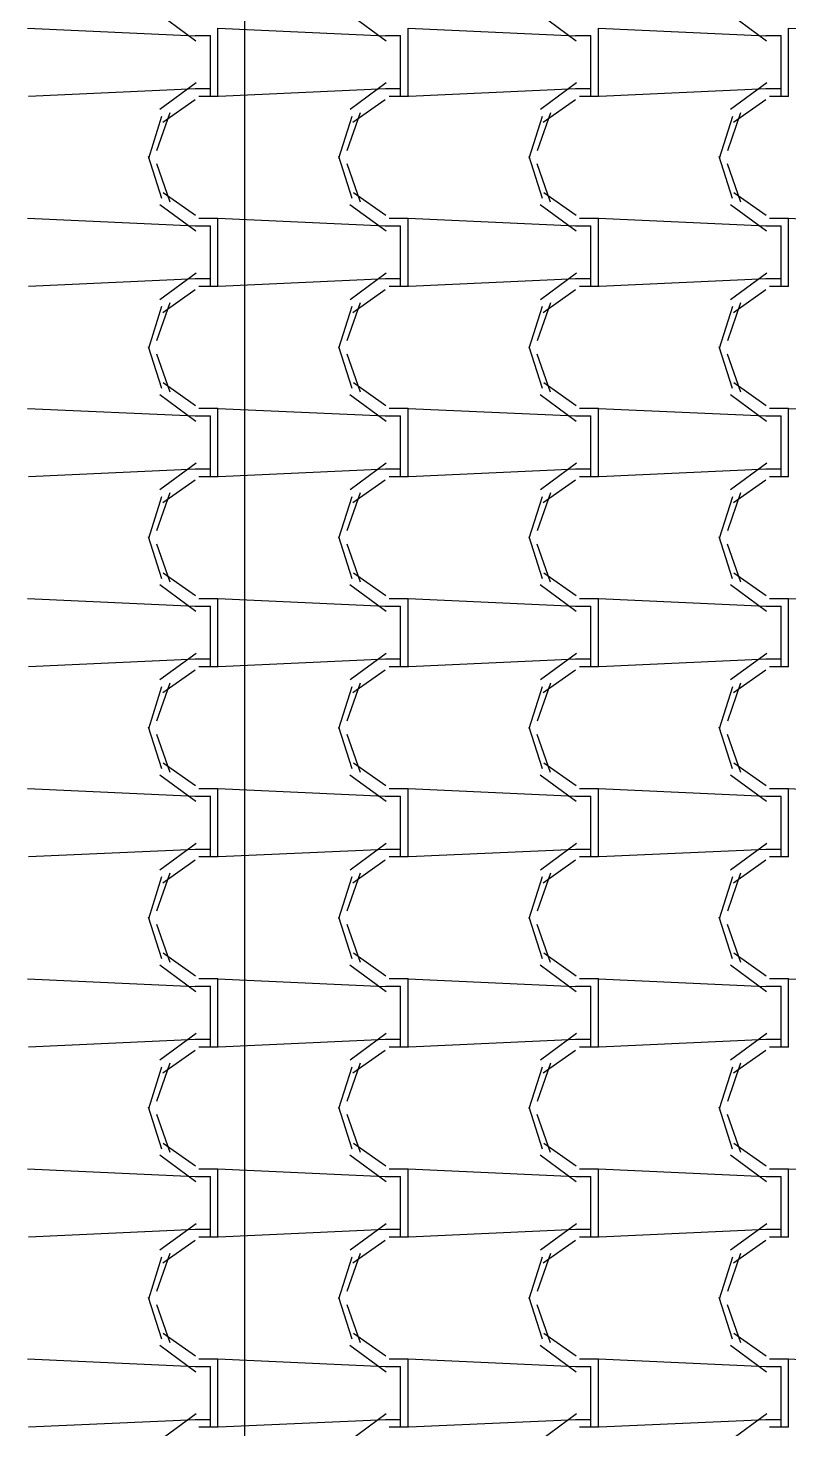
# Model space of a CAD drawing. Header units: millimetres. Extents: x -336 to -33, y -135 to 770.
# Drawn here: x -174.351 to -173.151, y 736.378 to 738.589 of the extents above; entities that cross this region are included whole.
import ezdxf

# ---------------------------------------------------------------- set-up
doc = ezdxf.new("R2010")
doc.units = ezdxf.units.MM
doc.header["$LTSCALE"] = 50
doc.header["$MEASUREMENT"] = 0
doc.layers.add('-HIDRO', color=8, linetype='CONTINUOUS')
doc.layers.add('AF', color=5, linetype='CONTINUOUS')

msp = doc.modelspace()

# ---------------------------------------------------------------- linework, layer by layer
at = {"layer": '-HIDRO', "linetype": 'Continuous'}
for p, q in [((-174.1436, 738.6103), (-174.0866, 738.5683)), ((-173.8436, 738.6103), (-173.7866, 738.5683)), ((-173.5436, 738.6103), (-173.4866, 738.5683)), ((-173.2436, 738.6103), (-173.1866, 738.5683)), ((-174.0878, 738.5758), (-174.3518, 738.5878)), ((-174.0877, 738.5765), (-174.0637, 738.5765)), ((-174.0637, 738.4925), (-174.0637, 738.5765)), ((-173.7878, 738.5758), (-174.0518, 738.5878)), ((-174.0517, 738.4925), (-174.0517, 738.5885)), ((-173.7877, 738.5765), (-173.7637, 738.5765)), ((-173.7637, 738.4925), (-173.7637, 738.5765)), ((-173.4878, 738.5758), (-173.7518, 738.5878)), ((-173.7517, 738.4925), (-173.7517, 738.5885)), ((-173.4877, 738.5765), (-173.4637, 738.5765)), ((-173.4637, 738.4925), (-173.4637, 738.5765)), ((-173.1878, 738.5758), (-173.4518, 738.5878)), ((-173.4517, 738.4925), (-173.4517, 738.5885)), ((-173.1877, 738.5765), (-173.1637, 738.5765)), ((-173.1637, 738.4925), (-173.1637, 738.5765)), ((-172.8878, 738.5758), (-173.1518, 738.5878)), ((-173.1517, 738.4925), (-173.1517, 738.5885)), ((-174.0867, 738.4925), (-174.3507, 738.4805)), ((-174.0863, 738.5018), (-174.1433, 738.4598)), ((-174.0637, 738.4925), (-174.0877, 738.4925)), ((-174.0637, 738.4805), (-174.0637, 738.4925)), ((-174.0517, 738.4805), (-174.0517, 738.4925)), ((-173.7867, 738.4925), (-174.0507, 738.4805)), ((-173.7863, 738.5018), (-173.8433, 738.4598)), ((-173.7637, 738.4925), (-173.7877, 738.4925)), ((-173.7637, 738.4805), (-173.7637, 738.4925)), ((-173.7517, 738.4805), (-173.7517, 738.4925)), ((-173.4867, 738.4925), (-173.7507, 738.4805)), ((-173.4863, 738.5018), (-173.5433, 738.4598)), ((-173.4637, 738.4925), (-173.4877, 738.4925)), ((-173.4637, 738.4805), (-173.4637, 738.4925)), ((-173.4517, 738.4805), (-173.4517, 738.4925)), ((-173.1867, 738.4925), (-173.4507, 738.4805)), ((-173.1863, 738.5018), (-173.2433, 738.4598)), ((-173.1637, 738.4925), (-173.1877, 738.4925)), ((-173.1637, 738.4805), (-173.1637, 738.4925)), ((-173.1517, 738.4805), (-173.1517, 738.4925)), ((-174.0878, 738.4753), (-174.1388, 738.4393)), ((-174.0517, 738.4805), (-174.0817, 738.4805)), ((-173.7878, 738.4753), (-173.8388, 738.4393)), ((-173.7517, 738.4805), (-173.7817, 738.4805)), ((-173.4878, 738.4753), (-173.5388, 738.4393)), ((-173.4517, 738.4805), (-173.4817, 738.4805)), ((-173.1878, 738.4753), (-173.2388, 738.4393)), ((-173.1517, 738.4805), (-173.1817, 738.4805)), ((-174.1405, 738.4489), (-174.1615, 738.3829)), ((-174.1275, 738.4549), (-174.1485, 738.3949)), ((-173.8405, 738.4489), (-173.8615, 738.3829)), ((-173.8275, 738.4549), (-173.8485, 738.3949)), ((-173.5405, 738.4489), (-173.5615, 738.3829)), ((-173.5275, 738.4549), (-173.5485, 738.3949)), ((-173.2405, 738.4489), (-173.2615, 738.3829)), ((-173.2274, 738.4549), (-173.2484, 738.3949)), ((-174.1616, 738.3861), (-174.1406, 738.3201)), ((-174.1487, 738.3745), (-174.1277, 738.3145)), ((-173.8616, 738.3861), (-173.8406, 738.3201)), ((-173.8487, 738.3745), (-173.8277, 738.3145)), ((-173.5616, 738.3861), (-173.5406, 738.3201)), ((-173.5487, 738.3745), (-173.5277, 738.3145)), ((-173.2616, 738.3861), (-173.2406, 738.3201)), ((-173.2487, 738.3745), (-173.2277, 738.3145)), ((-174.1436, 738.3103), (-174.0866, 738.2683)), ((-174.138, 738.3291), (-174.087, 738.2931)), ((-173.8436, 738.3103), (-173.7866, 738.2683)), ((-173.838, 738.3291), (-173.787, 738.2931)), ((-173.5436, 738.3103), (-173.4866, 738.2683)), ((-173.538, 738.3291), (-173.487, 738.2931)), ((-173.2436, 738.3103), (-173.1866, 738.2683)), ((-173.238, 738.3291), (-173.187, 738.2931)), ((-174.0878, 738.2758), (-174.3518, 738.2878)), ((-174.0817, 738.2885), (-174.0517, 738.2885)), ((-173.7878, 738.2758), (-174.0518, 738.2878)), ((-174.0517, 738.1925), (-174.0517, 738.2885)), ((-173.7817, 738.2885), (-173.7517, 738.2885)), ((-173.4878, 738.2758), (-173.7518, 738.2878)), ((-173.7517, 738.1925), (-173.7517, 738.2885)), ((-173.4817, 738.2885), (-173.4517, 738.2885)), ((-173.1878, 738.2758), (-173.4518, 738.2878)), ((-173.4517, 738.1925), (-173.4517, 738.2885)), ((-173.1817, 738.2885), (-173.1517, 738.2885)), ((-172.8878, 738.2758), (-173.1518, 738.2878)), ((-173.1517, 738.1925), (-173.1517, 738.2885)), ((-174.0877, 738.2765), (-174.0637, 738.2765)), ((-174.0637, 738.1925), (-174.0637, 738.2765)), ((-173.7877, 738.2765), (-173.7637, 738.2765)), ((-173.7637, 738.1925), (-173.7637, 738.2765)), ((-173.4877, 738.2765), (-173.4637, 738.2765)), ((-173.4637, 738.1925), (-173.4637, 738.2765)), ((-173.1877, 738.2765), (-173.1637, 738.2765)), ((-173.1637, 738.1925), (-173.1637, 738.2765)), ((-174.0863, 738.2018), (-174.1433, 738.1598)), ((-173.7863, 738.2018), (-173.8433, 738.1598)), ((-173.4863, 738.2018), (-173.5433, 738.1598)), ((-173.1863, 738.2018), (-173.2433, 738.1598)), ((-174.0867, 738.1925), (-174.3507, 738.1805)), ((-174.0878, 738.1753), (-174.1388, 738.1393)), ((-174.0637, 738.1925), (-174.0877, 738.1925)), ((-174.0517, 738.1805), (-174.0817, 738.1805)), ((-174.0637, 738.1805), (-174.0637, 738.1925)), ((-174.0517, 738.1805), (-174.0517, 738.1925)), ((-173.7867, 738.1925), (-174.0507, 738.1805)), ((-173.7878, 738.1753), (-173.8388, 738.1393)), ((-173.7637, 738.1925), (-173.7877, 738.1925)), ((-173.7517, 738.1805), (-173.7817, 738.1805)), ((-173.7637, 738.1805), (-173.7637, 738.1925)), ((-173.7517, 738.1805), (-173.7517, 738.1925)), ((-173.4867, 738.1925), (-173.7507, 738.1805)), ((-173.4878, 738.1753), (-173.5388, 738.1393)), ((-173.4637, 738.1925), (-173.4877, 738.1925)), ((-173.4517, 738.1805), (-173.4817, 738.1805)), ((-173.4637, 738.1805), (-173.4637, 738.1925)), ((-173.4517, 738.1805), (-173.4517, 738.1925)), ((-173.1867, 738.1925), (-173.4507, 738.1805)), ((-173.1878, 738.1753), (-173.2388, 738.1393)), ((-173.1637, 738.1925), (-173.1877, 738.1925)), ((-173.1517, 738.1805), (-173.1817, 738.1805)), ((-173.1637, 738.1805), (-173.1637, 738.1925)), ((-173.1517, 738.1805), (-173.1517, 738.1925)), ((-174.1275, 738.1549), (-174.1485, 738.0949)), ((-173.8275, 738.1549), (-173.8485, 738.0949)), ((-173.5275, 738.1549), (-173.5485, 738.0949)), ((-173.2274, 738.1549), (-173.2484, 738.0949)), ((-174.1405, 738.1489), (-174.1615, 738.0829)), ((-173.8405, 738.1489), (-173.8615, 738.0829)), ((-173.5405, 738.1489), (-173.5615, 738.0829)), ((-173.2405, 738.1489), (-173.2615, 738.0829)), ((-174.1616, 738.0861), (-174.1406, 738.0201)), ((-174.1487, 738.0745), (-174.1277, 738.0145)), ((-173.8616, 738.0861), (-173.8406, 738.0201)), ((-173.8487, 738.0745), (-173.8277, 738.0145)), ((-173.5616, 738.0861), (-173.5406, 738.0201)), ((-173.5487, 738.0745), (-173.5277, 738.0145)), ((-173.2616, 738.0861), (-173.2406, 738.0201)), ((-173.2487, 738.0745), (-173.2277, 738.0145)), ((-174.138, 738.0291), (-174.087, 737.9931)), ((-173.838, 738.0291), (-173.787, 737.9931)), ((-173.538, 738.0291), (-173.487, 737.9931)), ((-173.238, 738.0291), (-173.187, 737.9931)), ((-174.1436, 738.0103), (-174.0866, 737.9683)), ((-173.8436, 738.0103), (-173.7866, 737.9683)), ((-173.5436, 738.0103), (-173.4866, 737.9683)), ((-173.2436, 738.0103), (-173.1866, 737.9683)), ((-174.0878, 737.9758), (-174.3518, 737.9878)), ((-174.0877, 737.9765), (-174.0637, 737.9765)), ((-174.0817, 737.9885), (-174.0517, 737.9885)), ((-174.0637, 737.8925), (-174.0637, 737.9765)), ((-173.7878, 737.9758), (-174.0518, 737.9878)), ((-174.0517, 737.8925), (-174.0517, 737.9885)), ((-173.7877, 737.9765), (-173.7637, 737.9765)), ((-173.7817, 737.9885), (-173.7517, 737.9885)), ((-173.7637, 737.8925), (-173.7637, 737.9765)), ((-173.4878, 737.9758), (-173.7518, 737.9878)), ((-173.7517, 737.8925), (-173.7517, 737.9885)), ((-173.4877, 737.9765), (-173.4637, 737.9765)), ((-173.4817, 737.9885), (-173.4517, 737.9885)), ((-173.4637, 737.8925), (-173.4637, 737.9765)), ((-173.1878, 737.9758), (-173.4518, 737.9878)), ((-173.4517, 737.8925), (-173.4517, 737.9885)), ((-173.1877, 737.9765), (-173.1637, 737.9765)), ((-173.1817, 737.9885), (-173.1517, 737.9885)), ((-173.1637, 737.8925), (-173.1637, 737.9765)), ((-172.8878, 737.9758), (-173.1518, 737.9878)), ((-173.1517, 737.8925), (-173.1517, 737.9885)), ((-174.0867, 737.8925), (-174.3507, 737.8805)), ((-174.0863, 737.9018), (-174.1433, 737.8598)), ((-174.0637, 737.8925), (-174.0877, 737.8925)), ((-174.0637, 737.8805), (-174.0637, 737.8925)), ((-174.0517, 737.8805), (-174.0517, 737.8925)), ((-173.7867, 737.8925), (-174.0507, 737.8805)), ((-173.7863, 737.9018), (-173.8433, 737.8598)), ((-173.7637, 737.8925), (-173.7877, 737.8925)), ((-173.7637, 737.8805), (-173.7637, 737.8925)), ((-173.7517, 737.8805), (-173.7517, 737.8925)), ((-173.4867, 737.8925), (-173.7507, 737.8805)), ((-173.4863, 737.9018), (-173.5433, 737.8598)), ((-173.4637, 737.8925), (-173.4877, 737.8925)), ((-173.4637, 737.8805), (-173.4637, 737.8925)), ((-173.4517, 737.8805), (-173.4517, 737.8925)), ((-173.1867, 737.8925), (-173.4507, 737.8805)), ((-173.1863, 737.9018), (-173.2433, 737.8598)), ((-173.1637, 737.8925), (-173.1877, 737.8925)), ((-173.1637, 737.8805), (-173.1637, 737.8925)), ((-173.1517, 737.8805), (-173.1517, 737.8925)), ((-174.0878, 737.8753), (-174.1388, 737.8393)), ((-174.0517, 737.8805), (-174.0817, 737.8805)), ((-173.7878, 737.8753), (-173.8388, 737.8393)), ((-173.7517, 737.8805), (-173.7817, 737.8805)), ((-173.4878, 737.8753), (-173.5388, 737.8393)), ((-173.4517, 737.8805), (-173.4817, 737.8805)), ((-173.1878, 737.8753), (-173.2388, 737.8393)), ((-173.1517, 737.8805), (-173.1817, 737.8805)), ((-174.1405, 737.8489), (-174.1615, 737.7829)), ((-174.1275, 737.8549), (-174.1485, 737.7949)), ((-173.8405, 737.8489), (-173.8615, 737.7829)), ((-173.8275, 737.8549), (-173.8485, 737.7949)), ((-173.5405, 737.8489), (-173.5615, 737.7829)), ((-173.5275, 737.8549), (-173.5485, 737.7949)), ((-173.2405, 737.8489), (-173.2615, 737.7829)), ((-173.2274, 737.8549), (-173.2484, 737.7949)), ((-174.1616, 737.7861), (-174.1406, 737.7201)), ((-173.8616, 737.7861), (-173.8406, 737.7201)), ((-173.5616, 737.7861), (-173.5406, 737.7201)), ((-173.2616, 737.7861), (-173.2406, 737.7201)), ((-174.1487, 737.7745), (-174.1277, 737.7145)), ((-173.8487, 737.7745), (-173.8277, 737.7145)), ((-173.5487, 737.7745), (-173.5277, 737.7145)), ((-173.2487, 737.7745), (-173.2277, 737.7145)), ((-174.138, 737.7291), (-174.087, 737.6931)), ((-173.838, 737.7291), (-173.787, 737.6931)), ((-173.538, 737.7291), (-173.487, 737.6931)), ((-173.238, 737.7291), (-173.187, 737.6931)), ((-174.1436, 737.7103), (-174.0866, 737.6683)), ((-173.8436, 737.7103), (-173.7866, 737.6683)), ((-173.5436, 737.7103), (-173.4866, 737.6683)), ((-173.2436, 737.7103), (-173.1866, 737.6683)), ((-174.0878, 737.6758), (-174.3518, 737.6878)), ((-174.0877, 737.6765), (-174.0637, 737.6765)), ((-174.0817, 737.6885), (-174.0517, 737.6885)), ((-174.0637, 737.5925), (-174.0637, 737.6765)), ((-173.7878, 737.6758), (-174.0518, 737.6878)), ((-174.0517, 737.5925), (-174.0517, 737.6885)), ((-173.7877, 737.6765), (-173.7637, 737.6765)), ((-173.7817, 737.6885), (-173.7517, 737.6885)), ((-173.7637, 737.5925), (-173.7637, 737.6765)), ((-173.4878, 737.6758), (-173.7518, 737.6878)), ((-173.7517, 737.5925), (-173.7517, 737.6885)), ((-173.4877, 737.6765), (-173.4637, 737.6765)), ((-173.4817, 737.6885), (-173.4517, 737.6885)), ((-173.4637, 737.5925), (-173.4637, 737.6765)), ((-173.1878, 737.6758), (-173.4518, 737.6878)), ((-173.4517, 737.5925), (-173.4517, 737.6885)), ((-173.1877, 737.6765), (-173.1637, 737.6765)), ((-173.1817, 737.6885), (-173.1517, 737.6885)), ((-173.1637, 737.5925), (-173.1637, 737.6765)), ((-172.8878, 737.6758), (-173.1518, 737.6878)), ((-173.1517, 737.5925), (-173.1517, 737.6885)), ((-174.0863, 737.6018), (-174.1433, 737.5598)), ((-173.7863, 737.6018), (-173.8433, 737.5598)), ((-173.4863, 737.6018), (-173.5433, 737.5598)), ((-173.1863, 737.6018), (-173.2433, 737.5598)), ((-174.0867, 737.5925), (-174.3507, 737.5805)), ((-174.0637, 737.5925), (-174.0877, 737.5925)), ((-174.0517, 737.5805), (-174.0817, 737.5805)), ((-174.0637, 737.5805), (-174.0637, 737.5925)), ((-174.0517, 737.5805), (-174.0517, 737.5925)), ((-173.7867, 737.5925), (-174.0507, 737.5805)), ((-173.7637, 737.5925), (-173.7877, 737.5925)), ((-173.7517, 737.5805), (-173.7817, 737.5805)), ((-173.7637, 737.5805), (-173.7637, 737.5925)), ((-173.7517, 737.5805), (-173.7517, 737.5925)), ((-173.4867, 737.5925), (-173.7507, 737.5805)), ((-173.4637, 737.5925), (-173.4877, 737.5925)), ((-173.4517, 737.5805), (-173.4817, 737.5805)), ((-173.4637, 737.5805), (-173.4637, 737.5925)), ((-173.4517, 737.5805), (-173.4517, 737.5925)), ((-173.1867, 737.5925), (-173.4507, 737.5805)), ((-173.1637, 737.5925), (-173.1877, 737.5925)), ((-173.1517, 737.5805), (-173.1817, 737.5805)), ((-173.1637, 737.5805), (-173.1637, 737.5925)), ((-173.1517, 737.5805), (-173.1517, 737.5925)), ((-174.0878, 737.5753), (-174.1388, 737.5393)), ((-173.7878, 737.5753), (-173.8388, 737.5393)), ((-173.4878, 737.5753), (-173.5388, 737.5393)), ((-173.1878, 737.5753), (-173.2388, 737.5393)), ((-174.1405, 737.5489), (-174.1615, 737.4829)), ((-174.1275, 737.5549), (-174.1485, 737.4949)), ((-173.8405, 737.5489), (-173.8615, 737.4829)), ((-173.8275, 737.5549), (-173.8485, 737.4949)), ((-173.5405, 737.5489), (-173.5615, 737.4829)), ((-173.5275, 737.5549), (-173.5485, 737.4949)), ((-173.2405, 737.5489), (-173.2615, 737.4829)), ((-173.2274, 737.5549), (-173.2484, 737.4949)), ((-174.1616, 737.4861), (-174.1406, 737.4201)), ((-174.1487, 737.4745), (-174.1277, 737.4145)), ((-173.8616, 737.4861), (-173.8406, 737.4201)), ((-173.8487, 737.4745), (-173.8277, 737.4145)), ((-173.5616, 737.4861), (-173.5406, 737.4201)), ((-173.5487, 737.4745), (-173.5277, 737.4145)), ((-173.2616, 737.4861), (-173.2406, 737.4201)), ((-173.2487, 737.4745), (-173.2277, 737.4145)), ((-174.138, 737.4291), (-174.087, 737.3931)), ((-173.838, 737.4291), (-173.787, 737.3931)), ((-173.538, 737.4291), (-173.487, 737.3931)), ((-173.238, 737.4291), (-173.187, 737.3931)), ((-174.1436, 737.4103), (-174.0866, 737.3683)), ((-173.8436, 737.4103), (-173.7866, 737.3683)), ((-173.5436, 737.4103), (-173.4866, 737.3683)), ((-173.2436, 737.4103), (-173.1866, 737.3683)), ((-174.0878, 737.3758), (-174.3518, 737.3878)), ((-174.0817, 737.3885), (-174.0517, 737.3885)), ((-173.7878, 737.3758), (-174.0518, 737.3878)), ((-174.0517, 737.2925), (-174.0517, 737.3885)), ((-173.7817, 737.3885), (-173.7517, 737.3885)), ((-173.4878, 737.3758), (-173.7518, 737.3878)), ((-173.7517, 737.2925), (-173.7517, 737.3885)), ((-173.4817, 737.3885), (-173.4517, 737.3885)), ((-173.1878, 737.3758), (-173.4518, 737.3878)), ((-173.4517, 737.2925), (-173.4517, 737.3885)), ((-173.1817, 737.3885), (-173.1517, 737.3885)), ((-172.8878, 737.3758), (-173.1518, 737.3878)), ((-173.1517, 737.2925), (-173.1517, 737.3885)), ((-174.0877, 737.3765), (-174.0637, 737.3765)), ((-174.0637, 737.2925), (-174.0637, 737.3765)), ((-173.7877, 737.3765), (-173.7637, 737.3765)), ((-173.7637, 737.2925), (-173.7637, 737.3765)), ((-173.4877, 737.3765), (-173.4637, 737.3765)), ((-173.4637, 737.2925), (-173.4637, 737.3765)), ((-173.1877, 737.3765), (-173.1637, 737.3765)), ((-173.1637, 737.2925), (-173.1637, 737.3765)), ((-174.0867, 737.2925), (-174.3507, 737.2805)), ((-174.0863, 737.3018), (-174.1433, 737.2598)), ((-174.0637, 737.2925), (-174.0877, 737.2925)), ((-174.0637, 737.2805), (-174.0637, 737.2925)), ((-174.0517, 737.2805), (-174.0517, 737.2925)), ((-173.7867, 737.2925), (-174.0507, 737.2805)), ((-173.7863, 737.3018), (-173.8433, 737.2598)), ((-173.7637, 737.2925), (-173.7877, 737.2925)), ((-173.7637, 737.2805), (-173.7637, 737.2925)), ((-173.7517, 737.2805), (-173.7517, 737.2925)), ((-173.4867, 737.2925), (-173.7507, 737.2805)), ((-173.4863, 737.3018), (-173.5433, 737.2598)), ((-173.4637, 737.2925), (-173.4877, 737.2925)), ((-173.4637, 737.2805), (-173.4637, 737.2925)), ((-173.4517, 737.2805), (-173.4517, 737.2925)), ((-173.1867, 737.2925), (-173.4507, 737.2805)), ((-173.1863, 737.3018), (-173.2433, 737.2598)), ((-173.1637, 737.2925), (-173.1877, 737.2925)), ((-173.1637, 737.2805), (-173.1637, 737.2925)), ((-173.1517, 737.2805), (-173.1517, 737.2925)), ((-174.0878, 737.2753), (-174.1388, 737.2393)), ((-174.0517, 737.2805), (-174.0817, 737.2805)), ((-173.7878, 737.2753), (-173.8388, 737.2393)), ((-173.7517, 737.2805), (-173.7817, 737.2805)), ((-173.4878, 737.2753), (-173.5388, 737.2393)), ((-173.4517, 737.2805), (-173.4817, 737.2805)), ((-173.1878, 737.2753), (-173.2388, 737.2393)), ((-173.1517, 737.2805), (-173.1817, 737.2805)), ((-174.1405, 737.2489), (-174.1615, 737.1829)), ((-174.1275, 737.2549), (-174.1485, 737.1949)), ((-173.8405, 737.2489), (-173.8615, 737.1829)), ((-173.8275, 737.2549), (-173.8485, 737.1949)), ((-173.5405, 737.2489), (-173.5615, 737.1829)), ((-173.5275, 737.2549), (-173.5485, 737.1949)), ((-173.2405, 737.2489), (-173.2615, 737.1829)), ((-173.2274, 737.2549), (-173.2484, 737.1949)), ((-174.1616, 737.1861), (-174.1406, 737.1201)), ((-173.8616, 737.1861), (-173.8406, 737.1201)), ((-173.5616, 737.1861), (-173.5406, 737.1201)), ((-173.2616, 737.1861), (-173.2406, 737.1201)), ((-174.1487, 737.1745), (-174.1277, 737.1145)), ((-173.8487, 737.1745), (-173.8277, 737.1145)), ((-173.5487, 737.1745), (-173.5277, 737.1145)), ((-173.2487, 737.1745), (-173.2277, 737.1145)), ((-174.138, 737.1291), (-174.087, 737.0931)), ((-173.838, 737.1291), (-173.787, 737.0931)), ((-173.538, 737.1291), (-173.487, 737.0931)), ((-173.238, 737.1291), (-173.187, 737.0931)), ((-174.1436, 737.1103), (-174.0866, 737.0683)), ((-173.8436, 737.1103), (-173.7866, 737.0683)), ((-173.5436, 737.1103), (-173.4866, 737.0683)), ((-173.2436, 737.1103), (-173.1866, 737.0683)), ((-174.0878, 737.0758), (-174.3518, 737.0878)), ((-174.0877, 737.0765), (-174.0637, 737.0765)), ((-174.0817, 737.0885), (-174.0517, 737.0885)), ((-174.0637, 736.9925), (-174.0637, 737.0765)), ((-173.7878, 737.0758), (-174.0518, 737.0878)), ((-174.0517, 736.9925), (-174.0517, 737.0885)), ((-173.7877, 737.0765), (-173.7637, 737.0765)), ((-173.7817, 737.0885), (-173.7517, 737.0885)), ((-173.7637, 736.9925), (-173.7637, 737.0765)), ((-173.4878, 737.0758), (-173.7518, 737.0878)), ((-173.7517, 736.9925), (-173.7517, 737.0885)), ((-173.4877, 737.0765), (-173.4637, 737.0765)), ((-173.4817, 737.0885), (-173.4517, 737.0885)), ((-173.4637, 736.9925), (-173.4637, 737.0765)), ((-173.1878, 737.0758), (-173.4518, 737.0878)), ((-173.4517, 736.9925), (-173.4517, 737.0885)), ((-173.1877, 737.0765), (-173.1637, 737.0765)), ((-173.1817, 737.0885), (-173.1517, 737.0885)), ((-173.1637, 736.9925), (-173.1637, 737.0765)), ((-172.8878, 737.0758), (-173.1518, 737.0878)), ((-173.1517, 736.9925), (-173.1517, 737.0885)), ((-174.0867, 736.9925), (-174.3507, 736.9805)), ((-174.0863, 737.0018), (-174.1433, 736.9598)), ((-174.0637, 736.9925), (-174.0877, 736.9925)), ((-174.0637, 736.9805), (-174.0637, 736.9925)), ((-174.0517, 736.9805), (-174.0517, 736.9925)), ((-173.7867, 736.9925), (-174.0507, 736.9805)), ((-173.7863, 737.0018), (-173.8433, 736.9598)), ((-173.7637, 736.9925), (-173.7877, 736.9925)), ((-173.7637, 736.9805), (-173.7637, 736.9925)), ((-173.7517, 736.9805), (-173.7517, 736.9925)), ((-173.4867, 736.9925), (-173.7507, 736.9805)), ((-173.4863, 737.0018), (-173.5433, 736.9598)), ((-173.4637, 736.9925), (-173.4877, 736.9925)), ((-173.4637, 736.9805), (-173.4637, 736.9925)), ((-173.4517, 736.9805), (-173.4517, 736.9925)), ((-173.1867, 736.9925), (-173.4507, 736.9805)), ((-173.1863, 737.0018), (-173.2433, 736.9598)), ((-173.1637, 736.9925), (-173.1877, 736.9925)), ((-173.1637, 736.9805), (-173.1637, 736.9925)), ((-173.1517, 736.9805), (-173.1517, 736.9925)), ((-174.0878, 736.9753), (-174.1388, 736.9393)), ((-174.0517, 736.9805), (-174.0817, 736.9805)), ((-173.7878, 736.9753), (-173.8388, 736.9393)), ((-173.7517, 736.9805), (-173.7817, 736.9805)), ((-173.4878, 736.9753), (-173.5388, 736.9393)), ((-173.4517, 736.9805), (-173.4817, 736.9805)), ((-173.1878, 736.9753), (-173.2388, 736.9393)), ((-173.1517, 736.9805), (-173.1817, 736.9805)), ((-174.1405, 736.9489), (-174.1615, 736.8829)), ((-174.1275, 736.9549), (-174.1485, 736.8949)), ((-173.8405, 736.9489), (-173.8615, 736.8829)), ((-173.8275, 736.9549), (-173.8485, 736.8949)), ((-173.5405, 736.9489), (-173.5615, 736.8829)), ((-173.5275, 736.9549), (-173.5485, 736.8949)), ((-173.2405, 736.9489), (-173.2615, 736.8829)), ((-173.2274, 736.9549), (-173.2484, 736.8949)), ((-174.1616, 736.8861), (-174.1406, 736.8201)), ((-174.1487, 736.8745), (-174.1277, 736.8145)), ((-173.8616, 736.8861), (-173.8406, 736.8201)), ((-173.8487, 736.8745), (-173.8277, 736.8145)), ((-173.5616, 736.8861), (-173.5406, 736.8201)), ((-173.5487, 736.8745), (-173.5277, 736.8145)), ((-173.2616, 736.8861), (-173.2406, 736.8201)), ((-173.2487, 736.8745), (-173.2277, 736.8145)), ((-174.138, 736.8291), (-174.087, 736.7931)), ((-173.838, 736.8291), (-173.787, 736.7931)), ((-173.538, 736.8291), (-173.487, 736.7931)), ((-173.238, 736.8291), (-173.187, 736.7931)), ((-174.1436, 736.8103), (-174.0866, 736.7683)), ((-173.8436, 736.8103), (-173.7866, 736.7683)), ((-173.5436, 736.8103), (-173.4866, 736.7683)), ((-173.2436, 736.8103), (-173.1866, 736.7683)), ((-174.0878, 736.7758), (-174.3518, 736.7878)), ((-174.0817, 736.7885), (-174.0517, 736.7885)), ((-173.7878, 736.7758), (-174.0518, 736.7878)), ((-174.0517, 736.6925), (-174.0517, 736.7885)), ((-173.7817, 736.7885), (-173.7517, 736.7885)), ((-173.4878, 736.7758), (-173.7518, 736.7878)), ((-173.7517, 736.6925), (-173.7517, 736.7885)), ((-173.4817, 736.7885), (-173.4517, 736.7885)), ((-173.1878, 736.7758), (-173.4518, 736.7878)), ((-173.4517, 736.6925), (-173.4517, 736.7885)), ((-173.1817, 736.7885), (-173.1517, 736.7885)), ((-172.8878, 736.7758), (-173.1518, 736.7878)), ((-173.1517, 736.6925), (-173.1517, 736.7885)), ((-174.0877, 736.7765), (-174.0637, 736.7765)), ((-174.0637, 736.6925), (-174.0637, 736.7765)), ((-173.7877, 736.7765), (-173.7637, 736.7765)), ((-173.7637, 736.6925), (-173.7637, 736.7765)), ((-173.4877, 736.7765), (-173.4637, 736.7765)), ((-173.4637, 736.6925), (-173.4637, 736.7765)), ((-173.1877, 736.7765), (-173.1637, 736.7765)), ((-173.1637, 736.6925), (-173.1637, 736.7765)), ((-174.0863, 736.7018), (-174.1433, 736.6598)), ((-173.7863, 736.7018), (-173.8433, 736.6598)), ((-173.4863, 736.7018), (-173.5433, 736.6598)), ((-173.1863, 736.7018), (-173.2433, 736.6598)), ((-174.0867, 736.6925), (-174.3507, 736.6805)), ((-174.0878, 736.6753), (-174.1388, 736.6393)), ((-174.0637, 736.6925), (-174.0877, 736.6925)), ((-174.0517, 736.6805), (-174.0817, 736.6805)), ((-174.0637, 736.6805), (-174.0637, 736.6925)), ((-174.0517, 736.6805), (-174.0517, 736.6925)), ((-173.7867, 736.6925), (-174.0507, 736.6805)), ((-173.7878, 736.6753), (-173.8388, 736.6393)), ((-173.7637, 736.6925), (-173.7877, 736.6925)), ((-173.7517, 736.6805), (-173.7817, 736.6805)), ((-173.7637, 736.6805), (-173.7637, 736.6925)), ((-173.7517, 736.6805), (-173.7517, 736.6925)), ((-173.4867, 736.6925), (-173.7507, 736.6805)), ((-173.4878, 736.6753), (-173.5388, 736.6393)), ((-173.4637, 736.6925), (-173.4877, 736.6925)), ((-173.4517, 736.6805), (-173.4817, 736.6805)), ((-173.4637, 736.6805), (-173.4637, 736.6925)), ((-173.4517, 736.6805), (-173.4517, 736.6925)), ((-173.1867, 736.6925), (-173.4507, 736.6805)), ((-173.1878, 736.6753), (-173.2388, 736.6393)), ((-173.1637, 736.6925), (-173.1877, 736.6925)), ((-173.1517, 736.6805), (-173.1817, 736.6805)), ((-173.1637, 736.6805), (-173.1637, 736.6925)), ((-173.1517, 736.6805), (-173.1517, 736.6925)), ((-174.1275, 736.6549), (-174.1485, 736.5949)), ((-173.8275, 736.6549), (-173.8485, 736.5949)), ((-173.5275, 736.6549), (-173.5485, 736.5949)), ((-173.2274, 736.6549), (-173.2484, 736.5949)), ((-174.1405, 736.6489), (-174.1615, 736.5829)), ((-173.8405, 736.6489), (-173.8615, 736.5829)), ((-173.5405, 736.6489), (-173.5615, 736.5829)), ((-173.2405, 736.6489), (-173.2615, 736.5829)), ((-174.1616, 736.5861), (-174.1406, 736.5201)), ((-173.8616, 736.5861), (-173.8406, 736.5201)), ((-173.5616, 736.5861), (-173.5406, 736.5201)), ((-173.2616, 736.5861), (-173.2406, 736.5201)), ((-174.1487, 736.5745), (-174.1277, 736.5145)), ((-173.8487, 736.5745), (-173.8277, 736.5145)), ((-173.5487, 736.5745), (-173.5277, 736.5145)), ((-173.2487, 736.5745), (-173.2277, 736.5145)), ((-174.138, 736.5291), (-174.087, 736.4931)), ((-173.838, 736.5291), (-173.787, 736.4931)), ((-173.538, 736.5291), (-173.487, 736.4931)), ((-173.238, 736.5291), (-173.187, 736.4931)), ((-174.1436, 736.5103), (-174.0866, 736.4683)), ((-173.8436, 736.5103), (-173.7866, 736.4683)), ((-173.5436, 736.5103), (-173.4866, 736.4683)), ((-173.2436, 736.5103), (-173.1866, 736.4683)), ((-174.0878, 736.4758), (-174.3518, 736.4878)), ((-174.0877, 736.4765), (-174.0637, 736.4765)), ((-174.0817, 736.4885), (-174.0517, 736.4885)), ((-174.0637, 736.3925), (-174.0637, 736.4765)), ((-173.7878, 736.4758), (-174.0518, 736.4878)), ((-174.0517, 736.3925), (-174.0517, 736.4885)), ((-173.7877, 736.4765), (-173.7637, 736.4765)), ((-173.7817, 736.4885), (-173.7517, 736.4885)), ((-173.7637, 736.3925), (-173.7637, 736.4765)), ((-173.4878, 736.4758), (-173.7518, 736.4878)), ((-173.7517, 736.3925), (-173.7517, 736.4885)), ((-173.4877, 736.4765), (-173.4637, 736.4765)), ((-173.4817, 736.4885), (-173.4517, 736.4885)), ((-173.4637, 736.3925), (-173.4637, 736.4765)), ((-173.1878, 736.4758), (-173.4518, 736.4878)), ((-173.4517, 736.3925), (-173.4517, 736.4885)), ((-173.1877, 736.4765), (-173.1637, 736.4765)), ((-173.1817, 736.4885), (-173.1517, 736.4885)), ((-173.1637, 736.3925), (-173.1637, 736.4765)), ((-172.8878, 736.4758), (-173.1518, 736.4878)), ((-173.1517, 736.3925), (-173.1517, 736.4885)), ((-174.0867, 736.3925), (-174.3507, 736.3805)), ((-174.0863, 736.4018), (-174.1433, 736.3598)), ((-174.0637, 736.3925), (-174.0877, 736.3925)), ((-174.0637, 736.3805), (-174.0637, 736.3925)), ((-174.0517, 736.3805), (-174.0517, 736.3925)), ((-173.7867, 736.3925), (-174.0507, 736.3805)), ((-173.7863, 736.4018), (-173.8433, 736.3598)), ((-173.7637, 736.3925), (-173.7877, 736.3925)), ((-173.7637, 736.3805), (-173.7637, 736.3925)), ((-173.7517, 736.3805), (-173.7517, 736.3925)), ((-173.4867, 736.3925), (-173.7507, 736.3805)), ((-173.4863, 736.4018), (-173.5433, 736.3598)), ((-173.4637, 736.3925), (-173.4877, 736.3925)), ((-173.4637, 736.3805), (-173.4637, 736.3925)), ((-173.4517, 736.3805), (-173.4517, 736.3925)), ((-173.1867, 736.3925), (-173.4507, 736.3805)), ((-173.1863, 736.4018), (-173.2433, 736.3598)), ((-173.1637, 736.3925), (-173.1877, 736.3925)), ((-173.1637, 736.3805), (-173.1637, 736.3925)), ((-173.1517, 736.3805), (-173.1517, 736.3925)), ((-174.0517, 736.3805), (-174.0817, 736.3805)), ((-173.7517, 736.3805), (-173.7817, 736.3805)), ((-173.4517, 736.3805), (-173.4817, 736.3805)), ((-173.1517, 736.3805), (-173.1817, 736.3805))]:
    msp.add_line(p, q, dxfattribs=at)
at = {"layer": 'AF', "color": 5, "linetype": 'Continuous'}
msp.add_line((-174.0101, 743.1227), (-174.0101, 721.5216), dxfattribs=at)

doc.saveas('drawing.dxf')
